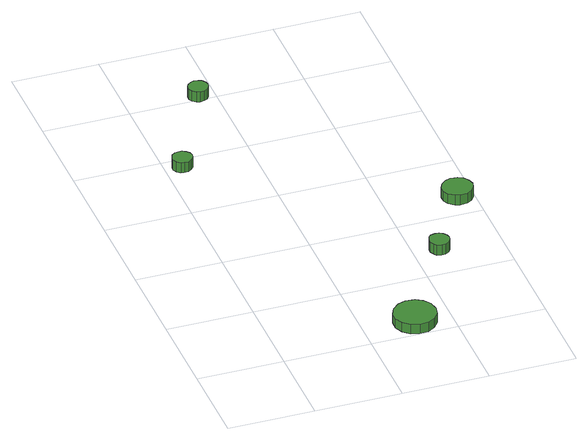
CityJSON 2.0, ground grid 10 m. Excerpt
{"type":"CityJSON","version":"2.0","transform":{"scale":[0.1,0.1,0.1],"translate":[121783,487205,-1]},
"CityObjects":{
"tree1":{"type":"SolitaryVegetationObject","attributes":{"function":"something"},"geometry":[{"type":"MultiSurface","lod":"1","boundaries":[[[0,1,2,3,4,5,6,7,8,9,10,11,12,13,14]],[[15,16,17,18,19,20,21,22,23,24,25,26,27,28,29]],[[0,29,28,1]],[[1,28,27,2]],[[2,27,26,3]],[[3,26,25,4]],[[4,25,24,5]],[[5,24,23,6]],[[6,23,22,7]],[[7,22,21,8]],[[8,21,20,9]],[[9,20,19,10]],[[10,19,18,11]],[[11,18,17,12]],[[12,17,16,13]],[[13,16,15,14]],[[14,15,29,0]]]}]},
"tree2":{"type":"SolitaryVegetationObject","attributes":{"function":"something"},"geometry":[{"type":"MultiSurface","lod":"1","boundaries":[[[30,31,32,33,34,35,36,37,38,39,40,41,42,43,44]],[[45,46,47,48,49,50,51,52,53,54,55,56,57,58,59]],[[30,59,58,31]],[[31,58,57,32]],[[32,57,56,33]],[[33,56,55,34]],[[34,55,54,35]],[[35,54,53,36]],[[36,53,52,37]],[[37,52,51,38]],[[38,51,50,39]],[[39,50,49,40]],[[40,49,48,41]],[[41,48,47,42]],[[42,47,46,43]],[[43,46,45,44]],[[44,45,59,30]]]}]},
"tree3":{"type":"SolitaryVegetationObject","attributes":{"function":"something"},"geometry":[{"type":"MultiSurface","lod":"1","boundaries":[[[60,61,62,63,64,65,66,67,68,69,70,71,72,73,74]],[[75,76,77,78,79,80,81,82,83,84,85,86,87,88,89]],[[60,89,88,61]],[[61,88,87,62]],[[62,87,86,63]],[[63,86,85,64]],[[64,85,84,65]],[[65,84,83,66]],[[66,83,82,67]],[[67,82,81,68]],[[68,81,80,69]],[[69,80,79,70]],[[70,79,78,71]],[[71,78,77,72]],[[72,77,76,73]],[[73,76,75,74]],[[74,75,89,60]]]}]},
"tree4":{"type":"SolitaryVegetationObject","attributes":{"function":"something"},"geometry":[{"type":"MultiSurface","lod":"1","boundaries":[[[90,91,92,93,94,95,96,97,98,99,100,101,102,103,104]],[[105,106,107,108,109,110,111,112,113,114,115,116,117,118,119]],[[90,119,118,91]],[[91,118,117,92]],[[92,117,116,93]],[[93,116,115,94]],[[94,115,114,95]],[[95,114,113,96]],[[96,113,112,97]],[[97,112,111,98]],[[98,111,110,99]],[[99,110,109,100]],[[100,109,108,101]],[[101,108,107,102]],[[102,107,106,103]],[[103,106,105,104]],[[104,105,119,90]]]}]},
"tree5":{"type":"SolitaryVegetationObject","attributes":{"function":"something"},"geometry":[{"type":"MultiSurface","lod":"1","boundaries":[[[120,121,122,123,124,125,126,127,128,129,130,131,132,133,134]],[[135,136,137,138,139,140,141,142,143,144,145,146,147,148,149]],[[120,149,148,121]],[[121,148,147,122]],[[122,147,146,123]],[[123,146,145,124]],[[124,145,144,125]],[[125,144,143,126]],[[126,143,142,127]],[[127,142,141,128]],[[128,141,140,129]],[[129,140,139,130]],[[130,139,138,131]],[[131,138,137,132]],[[132,137,136,133]],[[133,136,135,134]],[[134,135,149,120]]]}]}
},
"vertices":[
[30,382,21],[29,387,21],[26,390,21],[22,393,21],[17,393,21],[13,392,21],[9,389,21],[7,384,21],[7,380,21],[9,375,21],[13,372,21],[17,371,21],[22,371,21],[26,374,21],[29,377,21],[29,377,8],[26,374,8],[22,371,8],[17,371,8],[13,372,8],[9,375,8],[7,380,8],[7,384,8],[9,389,8],[13,392,8],[17,393,8],[22,393,8],[26,390,8],[29,387,8],[30,382,8],
[183,25,17],[181,35,17],[175,43,17],[167,48,17],[156,49,17],[147,46,17],[139,39,17],[135,30,17],[135,20,17],[139,11,17],[147,4,17],[156,1,17],[167,2,17],[175,7,17],[181,15,17],[181,15,5],[175,7,5],[167,2,5],[156,1,5],[147,4,5],[139,11,5],[135,20,5],[135,30,5],[139,39,5],[147,46,5],[156,49,5],[167,48,5],[175,43,5],[181,35,5],[183,25,5],
[90,501,23],[89,505,23],[86,509,23],[82,511,23],[77,512,23],[73,510,23],[69,507,23],[67,503,23],[67,498,23],[69,494,23],[73,491,23],[77,489,23],[82,490,23],[86,492,23],[89,496,23],[89,496,10],[86,492,10],[82,490,10],[77,489,10],[73,491,10],[69,494,10],[67,498,10],[67,503,10],[69,507,10],[73,510,10],[77,512,10],[82,511,10],[86,509,10],[89,505,10],[90,501,10],
[241,145,19],[240,149,19],[237,153,19],[233,156,19],[228,156,19],[223,155,19],[220,152,19],[218,147,19],[218,142,19],[220,138,19],[223,134,19],[228,133,19],[233,133,19],[237,136,19],[240,140,19],[240,140,6],[237,136,6],[233,133,6],[228,133,6],[223,134,6],[220,138,6],[218,142,6],[218,147,6],[220,152,6],[223,155,6],[228,156,6],[233,156,6],[237,153,6],[240,149,6],[241,145,6],
[298,230,21],[296,237,21],[292,243,21],[286,246,21],[278,247,21],[272,245,21],[266,240,21],[263,234,21],[263,226,21],[266,220,21],[272,215,21],[278,213,21],[286,214,21],[292,217,21],[296,223,21],[296,223,8],[292,217,8],[286,214,8],[278,213,8],[272,215,8],[266,220,8],[263,226,8],[263,234,8],[266,240,8],[272,245,8],[278,247,8],[286,246,8],[292,243,8],[296,237,8],[298,230,8]
]}
